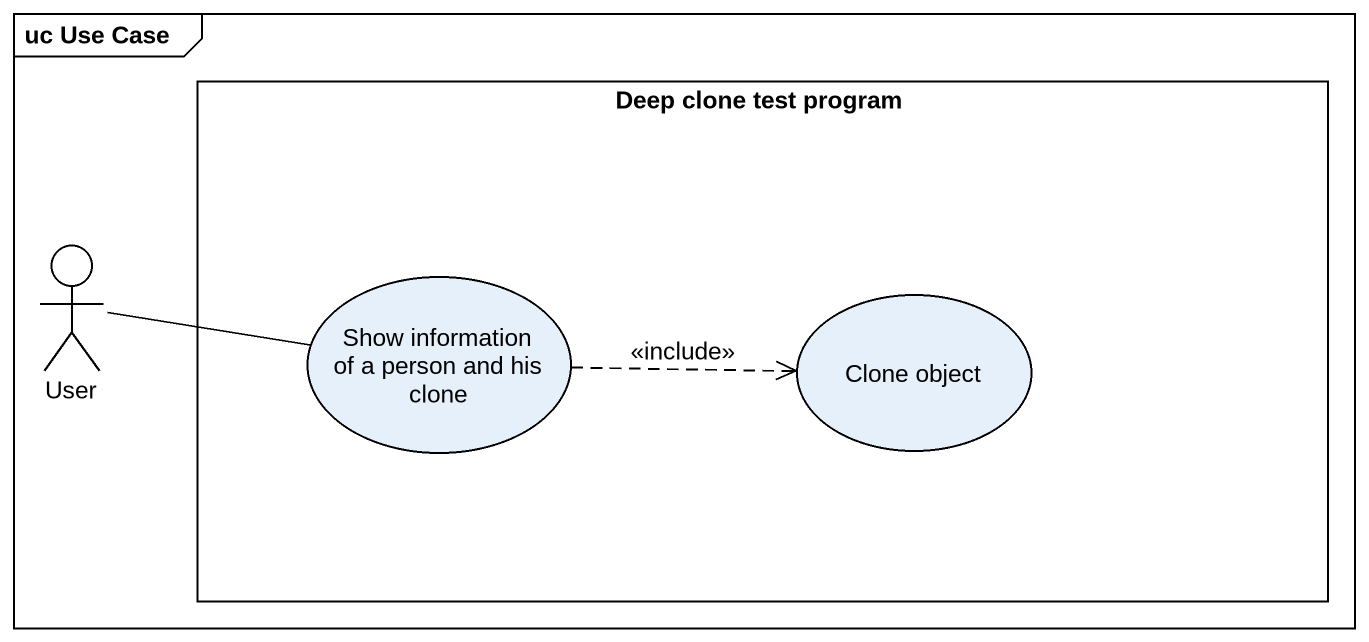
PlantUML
@startuml
mainframe uc Use Case
rectangle "Deep clone test program" as Deep_clone_test_program {
  usecase "Show information of a person and his clone" as Show_information_of_a
  usecase "Clone object" as Clone_object
}
actor User
User -right- Show_information_of_a
Show_information_of_a .right.> Clone_object : <<include>>
@enduml
